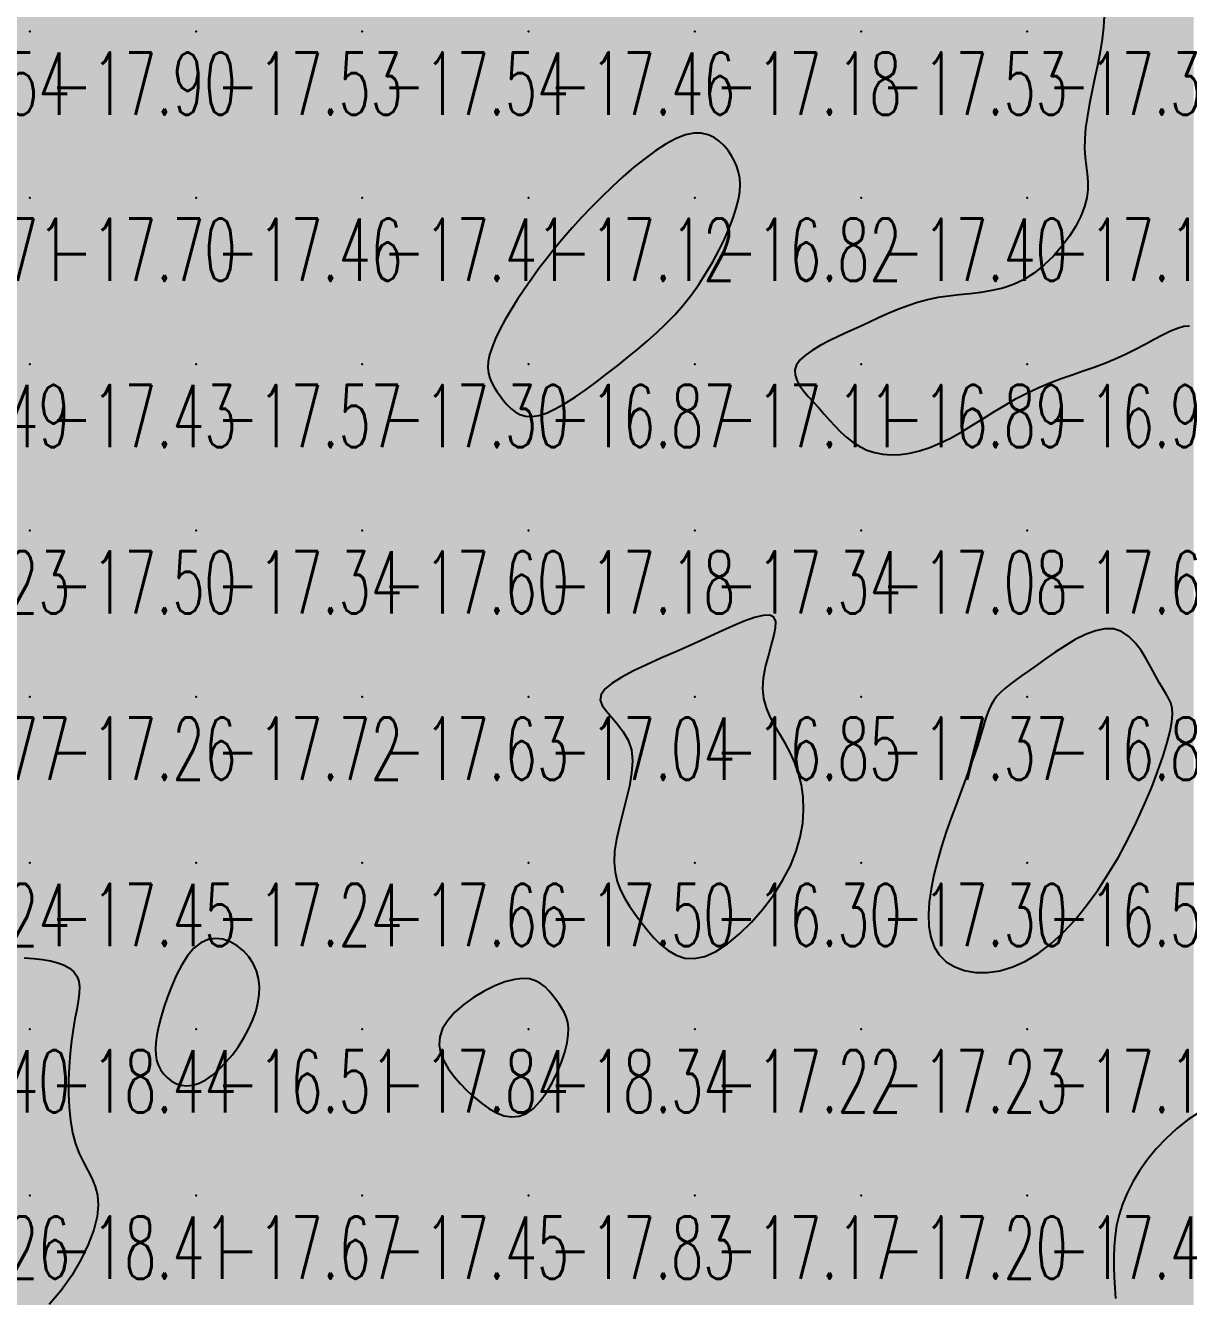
# Model space of a CAD drawing. Header units: millimetres. Extents: x 88261 to 90953, y 390274 to 392322.
# Drawn here: x 89400 to 89470, y 391281.2 to 391357.6 of the extents above; entities that cross this region are included whole.
import ezdxf
from ezdxf.enums import TextEntityAlignment as Align

# ---------------------------------------------------------------- set-up
doc = ezdxf.new("R2010")
doc.units = ezdxf.units.MM
doc.header["$LTSCALE"] = 25
for name, color, linetype in [('CN_03_00', 7, 'Continuous'), ('COTEAlt', 7, 'Continuous'), ('TN_COLORIAGE', 7, 'Continuous')]:
    doc.layers.add(name, color=color, linetype=linetype)
doc.styles.add('Simplex 1.0', font='Simplex.shx', dxfattribs={"width": 0.99, "height": 2.5})
doc.styles.get("Standard").update_dxf_attribs({"font": 'times.ttf'})

# ---------------------------------------------------------------- blocks, each defined once
blk = doc.blocks.new('COTE')
at = {"color": 0}
blk.add_point((0, 0), dxfattribs=at)
at = {"layer": 'COTEAlt'}
blk.add_attdef('ALT', text='', height=3.75, dxfattribs=at).set_placement((1.25, -1.25), align=Align.TOP_LEFT)

msp = doc.modelspace()

# ---------------------------------------------------------------- linework, layer by layer
at = {"layer": 'CN_03_00', "flags": 128}
for points, elevation in [([(89464.882, 391358.169), (89464.833, 391357.496), (89464.75, 391356.789), (89464.63, 391356.044), (89464.483, 391355.269), (89464.32, 391354.481), (89464.154, 391353.691), (89463.997, 391352.913), (89463.861, 391352.163), (89463.759, 391351.452), (89463.703, 391350.796), (89463.7, 391350.202), (89463.735, 391349.662), (89463.791, 391349.16), (89463.847, 391348.682), (89463.884, 391348.213), (89463.884, 391347.739), (89463.828, 391347.246), (89463.695, 391346.718), (89463.472, 391346.146), (89463.163, 391345.544), (89462.779, 391344.931), (89462.329, 391344.324), (89461.823, 391343.742), (89461.27, 391343.204), (89460.68, 391342.728), (89460.064, 391342.334), (89459.429, 391342.032), (89458.781, 391341.813), (89458.124, 391341.658), (89457.464, 391341.55), (89456.804, 391341.471), (89456.148, 391341.404), (89455.501, 391341.332), (89454.868, 391341.238), (89454.251, 391341.106), (89453.649, 391340.939), (89453.057, 391340.742), (89452.471, 391340.519), (89451.889, 391340.275), (89451.305, 391340.016), (89450.717, 391339.746), (89450.121, 391339.471), (89449.517, 391339.193), (89448.917, 391338.915), (89448.339, 391338.635), (89447.8, 391338.353), (89447.317, 391338.068), (89446.906, 391337.78), (89446.584, 391337.489), (89446.368, 391337.194), (89446.27, 391336.895), (89446.279, 391336.59), (89446.38, 391336.28), (89446.557, 391335.962), (89446.794, 391335.636), (89447.075, 391335.302), (89447.386, 391334.957), (89447.709, 391334.602), (89448.033, 391334.236), (89448.359, 391333.867), (89448.691, 391333.504), (89449.033, 391333.155), (89449.391, 391332.828), (89449.769, 391332.533), (89450.17, 391332.278), (89450.6, 391332.071), (89451.062, 391331.921), (89451.554, 391331.828), (89452.074, 391331.792), (89452.618, 391331.814), (89453.186, 391331.894), (89453.773, 391332.033), (89454.377, 391332.229), (89454.995, 391332.484), (89455.626, 391332.795), (89456.267, 391333.152), (89456.918, 391333.542), (89457.576, 391333.951), (89458.24, 391334.366), (89458.91, 391334.775), (89459.583, 391335.165), (89460.259, 391335.521), (89460.935, 391335.836), (89461.611, 391336.115), (89462.283, 391336.368), (89462.952, 391336.602), (89463.613, 391336.829), (89464.267, 391337.058), (89464.91, 391337.297), (89465.542, 391337.556), (89466.159, 391337.842), (89466.758, 391338.143), (89467.333, 391338.447), (89467.878, 391338.739), (89468.391, 391339.005), (89468.864, 391339.232), (89469.293, 391339.407), (89469.674, 391339.514), (89470.003, 391339.545)], -17), ([(89399.9, 391301.545), (89400.473, 391301.501), (89401.008, 391301.438), (89401.498, 391301.351), (89401.938, 391301.237), (89402.323, 391301.092), (89402.646, 391300.913), (89402.901, 391300.696), (89403.083, 391300.438), (89403.19, 391300.135), (89403.229, 391299.785), (89403.214, 391299.384), (89403.157, 391298.931), (89403.071, 391298.424), (89402.966, 391297.859), (89402.857, 391297.233), (89402.754, 391296.546), (89402.67, 391295.796), (89402.609, 391295.001), (89402.577, 391294.18), (89402.577, 391293.351), (89402.615, 391292.534), (89402.694, 391291.748), (89402.819, 391291.012), (89402.994, 391290.346), (89403.22, 391289.761), (89403.477, 391289.239), (89403.74, 391288.753), (89403.984, 391288.279), (89404.187, 391287.789), (89404.324, 391287.259), (89404.369, 391286.661), (89404.3, 391285.971), (89404.097, 391285.171), (89403.767, 391284.29), (89403.322, 391283.364), (89402.773, 391282.428), (89402.133, 391281.521), (89401.413, 391280.679)], -18), ([(89470.661, 391292.296), (89469.929, 391291.811), (89469.241, 391291.269), (89468.599, 391290.68), (89468.009, 391290.054), (89467.475, 391289.402), (89467, 391288.733), (89466.59, 391288.058), (89466.249, 391287.386), (89465.978, 391286.726), (89465.772, 391286.077), (89465.625, 391285.438), (89465.527, 391284.807), (89465.471, 391284.18), (89465.45, 391283.557), (89465.456, 391282.934), (89465.482, 391282.311), (89465.52, 391281.684), (89465.564, 391281.054)], -17)]:
    msp.add_lwpolyline(points, dxfattribs=dict(at, elevation=elevation))
for points, elevation in [([(89436.231, 391337.653), (89436.83, 391338.143), (89437.41, 391338.638), (89437.972, 391339.143), (89438.515, 391339.664), (89439.039, 391340.208), (89439.542, 391340.78), (89440.025, 391341.386), (89440.486, 391342.029), (89440.922, 391342.7), (89441.327, 391343.386), (89441.698, 391344.075), (89442.03, 391344.755), (89442.318, 391345.413), (89442.557, 391346.037), (89442.744, 391346.615), (89442.874, 391347.138), (89442.95, 391347.61), (89442.975, 391348.038), (89442.953, 391348.429), (89442.887, 391348.79), (89442.78, 391349.13), (89442.636, 391349.454), (89442.457, 391349.771), (89442.247, 391350.084), (89442.004, 391350.382), (89441.724, 391350.65), (89441.405, 391350.874), (89441.044, 391351.038), (89440.639, 391351.129), (89440.186, 391351.13), (89439.684, 391351.029), (89439.13, 391350.814), (89438.534, 391350.496), (89437.905, 391350.09), (89437.254, 391349.612), (89436.59, 391349.076), (89435.925, 391348.498), (89435.269, 391347.894), (89434.631, 391347.278), (89434.02, 391346.662), (89433.437, 391346.049), (89432.879, 391345.438), (89432.345, 391344.826), (89431.834, 391344.214), (89431.343, 391343.599), (89430.872, 391342.981), (89430.418, 391342.359), (89429.981, 391341.732), (89429.566, 391341.107), (89429.18, 391340.491), (89428.829, 391339.892), (89428.52, 391339.316), (89428.259, 391338.771), (89428.053, 391338.263), (89427.907, 391337.802), (89427.827, 391337.39), (89427.807, 391337.024), (89427.839, 391336.695), (89427.917, 391336.395), (89428.033, 391336.118), (89428.18, 391335.854), (89428.35, 391335.597), (89428.535, 391335.339), (89428.732, 391335.075), (89428.944, 391334.817), (89429.176, 391334.577), (89429.436, 391334.37), (89429.729, 391334.21), (89430.062, 391334.111), (89430.441, 391334.086), (89430.873, 391334.15), (89431.36, 391334.311), (89431.896, 391334.562), (89432.472, 391334.888), (89433.078, 391335.275), (89433.705, 391335.709), (89434.343, 391336.178), (89434.983, 391336.667), (89435.615, 391337.162), (89436.231, 391337.653)], -17), ([(89446.348, 391307.941), (89446.593, 391308.796), (89446.739, 391309.626), (89446.793, 391310.427), (89446.764, 391311.197), (89446.661, 391311.93), (89446.491, 391312.623), (89446.262, 391313.272), (89445.986, 391313.874), (89445.679, 391314.441), (89445.363, 391314.982), (89445.058, 391315.511), (89444.783, 391316.038), (89444.56, 391316.577), (89444.407, 391317.138), (89444.347, 391317.734), (89444.389, 391318.37), (89444.509, 391319.027), (89444.675, 391319.681), (89444.852, 391320.306), (89445.008, 391320.878), (89445.109, 391321.372), (89445.121, 391321.763), (89445.011, 391322.026), (89444.755, 391322.144), (89444.36, 391322.128), (89443.843, 391321.999), (89443.22, 391321.776), (89442.509, 391321.479), (89441.724, 391321.128), (89440.884, 391320.743), (89440.005, 391320.342), (89439.105, 391319.944), (89438.211, 391319.551), (89437.353, 391319.165), (89436.559, 391318.787), (89435.859, 391318.416), (89435.281, 391318.055), (89434.856, 391317.704), (89434.612, 391317.364), (89434.566, 391317.034), (89434.686, 391316.703), (89434.929, 391316.36), (89435.249, 391315.992), (89435.604, 391315.588), (89435.949, 391315.136), (89436.241, 391314.624), (89436.434, 391314.039), (89436.497, 391313.375), (89436.448, 391312.645), (89436.316, 391311.869), (89436.129, 391311.066), (89435.917, 391310.253), (89435.71, 391309.451), (89435.536, 391308.679), (89435.426, 391307.954), (89435.401, 391307.291), (89435.458, 391306.686), (89435.589, 391306.127), (89435.783, 391305.607), (89436.032, 391305.113), (89436.325, 391304.638), (89436.653, 391304.17), (89437.006, 391303.7), (89437.378, 391303.224), (89437.77, 391302.761), (89438.189, 391302.335), (89438.638, 391301.97), (89439.123, 391301.691), (89439.649, 391301.523), (89440.221, 391301.489), (89440.844, 391301.615), (89441.518, 391301.916), (89442.226, 391302.375), (89442.948, 391302.969), (89443.66, 391303.671), (89444.343, 391304.457), (89444.974, 391305.301), (89445.532, 391306.18), (89445.996, 391307.067), (89446.348, 391307.941)], -17), ([(89466.296, 391308.653), (89466.823, 391309.719), (89467.304, 391310.777), (89467.735, 391311.803), (89468.109, 391312.778), (89468.422, 391313.679), (89468.669, 391314.486), (89468.846, 391315.176), (89468.949, 391315.737), (89468.984, 391316.187), (89468.958, 391316.554), (89468.878, 391316.866), (89468.753, 391317.149), (89468.589, 391317.431), (89468.395, 391317.74), (89468.177, 391318.102), (89467.941, 391318.535), (89467.684, 391319.019), (89467.402, 391319.524), (89467.09, 391320.02), (89466.742, 391320.477), (89466.356, 391320.866), (89465.925, 391321.156), (89465.444, 391321.317), (89464.914, 391321.329), (89464.342, 391321.208), (89463.744, 391320.979), (89463.133, 391320.67), (89462.521, 391320.304), (89461.923, 391319.908), (89461.351, 391319.507), (89460.82, 391319.127), (89460.339, 391318.789), (89459.909, 391318.488), (89459.527, 391318.218), (89459.19, 391317.969), (89458.895, 391317.733), (89458.639, 391317.501), (89458.42, 391317.266), (89458.234, 391317.018), (89458.078, 391316.75), (89457.944, 391316.455), (89457.822, 391316.126), (89457.703, 391315.758), (89457.578, 391315.343), (89457.439, 391314.876), (89457.276, 391314.351), (89457.079, 391313.761), (89456.843, 391313.102), (89456.575, 391312.382), (89456.284, 391311.612), (89455.981, 391310.802), (89455.675, 391309.962), (89455.378, 391309.104), (89455.097, 391308.237), (89454.845, 391307.372), (89454.63, 391306.519), (89454.461, 391305.689), (89454.349, 391304.89), (89454.303, 391304.132), (89454.331, 391303.426), (89454.443, 391302.78), (89454.649, 391302.204), (89454.957, 391301.708), (89455.374, 391301.301), (89455.887, 391300.987), (89456.481, 391300.772), (89457.142, 391300.66), (89457.854, 391300.655), (89458.602, 391300.762), (89459.371, 391300.985), (89460.146, 391301.329), (89460.912, 391301.795), (89461.666, 391302.374), (89462.403, 391303.056), (89463.12, 391303.829), (89463.815, 391304.681), (89464.483, 391305.601), (89465.121, 391306.578), (89465.727, 391307.599), (89466.296, 391308.653)], -17), ([(89413.65, 391297.771), (89413.837, 391298.296), (89413.97, 391298.815), (89414.044, 391299.324), (89414.056, 391299.819), (89414.003, 391300.297), (89413.882, 391300.755), (89413.689, 391301.19), (89413.423, 391301.595), (89413.096, 391301.959), (89412.718, 391302.266), (89412.304, 391302.502), (89411.866, 391302.652), (89411.417, 391302.702), (89410.968, 391302.636), (89410.534, 391302.441), (89410.125, 391302.108), (89409.744, 391301.657), (89409.393, 391301.114), (89409.073, 391300.505), (89408.785, 391299.856), (89408.532, 391299.194), (89408.315, 391298.545), (89408.135, 391297.934), (89407.994, 391297.384), (89407.891, 391296.892), (89407.828, 391296.452), (89407.805, 391296.059), (89407.821, 391295.706), (89407.878, 391295.386), (89407.975, 391295.093), (89408.112, 391294.821), (89408.29, 391294.566), (89408.506, 391294.336), (89408.757, 391294.139), (89409.04, 391293.985), (89409.352, 391293.885), (89409.69, 391293.847), (89410.052, 391293.882), (89410.433, 391293.998), (89410.832, 391294.203), (89411.239, 391294.488), (89411.647, 391294.842), (89412.047, 391295.253), (89412.432, 391295.71), (89412.793, 391296.202), (89413.121, 391296.716), (89413.409, 391297.243), (89413.65, 391297.771)], -17), ([(89432.639, 391296.897), (89432.649, 391297.313), (89432.607, 391297.675), (89432.519, 391297.992), (89432.394, 391298.276), (89432.241, 391298.538), (89432.066, 391298.789), (89431.879, 391299.04), (89431.684, 391299.298), (89431.475, 391299.553), (89431.242, 391299.792), (89430.976, 391299.999), (89430.668, 391300.162), (89430.309, 391300.265), (89429.888, 391300.295), (89429.396, 391300.238), (89428.831, 391300.085), (89428.215, 391299.843), (89427.577, 391299.527), (89426.947, 391299.148), (89426.352, 391298.721), (89425.822, 391298.258), (89425.387, 391297.772), (89425.075, 391297.276), (89424.907, 391296.783), (89424.874, 391296.294), (89424.959, 391295.812), (89425.144, 391295.339), (89425.413, 391294.875), (89425.747, 391294.424), (89426.131, 391293.986), (89426.545, 391293.563), (89426.977, 391293.16), (89427.419, 391292.789), (89427.869, 391292.468), (89428.323, 391292.213), (89428.778, 391292.039), (89429.231, 391291.964), (89429.678, 391292.004), (89430.116, 391292.174), (89430.54, 391292.484), (89430.945, 391292.913), (89431.324, 391293.432), (89431.668, 391294.015), (89431.972, 391294.633), (89432.228, 391295.257), (89432.428, 391295.86), (89432.567, 391296.414), (89432.639, 391296.897)], -18)]:
    msp.add_lwpolyline(points, close=True, dxfattribs=dict(at, elevation=elevation))
at = {"layer": 'TN_COLORIAGE', "color": 193}
for points in [[(89390.249, 391357.239, -17.998), (89400.249, 391357.239, -17.998), (89400.249, 391367.239, -17.998)], [(89390.249, 391367.239, -17.998), (89390.249, 391357.239, -17.998), (89400.249, 391367.239, -17.998)], [(89400.249, 391357.239, -17.273), (89410.249, 391357.239, -17.273), (89410.249, 391367.239, -17.273)], [(89400.249, 391367.239, -17.273), (89400.249, 391357.239, -17.273), (89410.249, 391367.239, -17.273)], [(89410.249, 391357.239, -17.423), (89420.249, 391357.239, -17.423), (89420.249, 391367.239, -17.423)], [(89410.249, 391367.239, -17.423), (89410.249, 391357.239, -17.423), (89420.249, 391367.239, -17.423)], [(89420.249, 391357.239, -17.648), (89430.249, 391357.239, -17.648), (89430.249, 391367.239, -17.648)], [(89420.249, 391367.239, -17.648), (89420.249, 391357.239, -17.648), (89430.249, 391367.239, -17.648)], [(89430.249, 391357.239, -17.211), (89440.249, 391357.239, -17.211), (89440.249, 391367.239, -17.211)], [(89430.249, 391367.239, -17.211), (89430.249, 391357.239, -17.211), (89440.249, 391367.239, -17.211)], [(89440.249, 391357.239, -17.415), (89450.249, 391357.239, -17.415), (89450.249, 391367.239, -17.415)], [(89440.249, 391367.239, -17.415), (89440.249, 391357.239, -17.415), (89450.249, 391367.239, -17.415)], [(89450.249, 391357.239, -17.347), (89460.249, 391357.239, -17.347), (89460.249, 391367.239, -17.347)], [(89450.249, 391367.239, -17.347), (89450.249, 391357.239, -17.347), (89460.249, 391367.239, -17.347)], [(89460.249, 391357.239, -17), (89464.714, 391361.705, -17), (89460.249, 391367.239, -17), (89464.663, 391367.239, -17)], [(89464.714, 391361.705, -17.355), (89465.176, 391357.239, -17.355), (89460.249, 391357.239, -17.355)], [(89390.249, 391347.239, -17.897), (89400.249, 391347.239, -17.897), (89400.249, 391357.239, -17.897)], [(89390.249, 391357.239, -17.897), (89390.249, 391347.239, -17.897), (89400.249, 391357.239, -17.897)], [(89400.249, 391347.239, -17.533), (89410.249, 391347.239, -17.533), (89410.249, 391357.239, -17.533)], [(89400.249, 391357.239, -17.533), (89400.249, 391347.239, -17.533), (89410.249, 391357.239, -17.533)], [(89410.249, 391347.239, -17.54), (89420.249, 391347.239, -17.54), (89420.249, 391357.239, -17.54)], [(89410.249, 391357.239, -17.54), (89410.249, 391347.239, -17.54), (89420.249, 391357.239, -17.54)], [(89420.249, 391347.239, -17.46), (89430.249, 391347.239, -17.46), (89430.249, 391357.239, -17.46)], [(89420.249, 391357.239, -17.46), (89420.249, 391347.239, -17.46), (89430.249, 391357.239, -17.46)], [(89440.249, 391357.239, -17), (89440.249, 391352.289, -17), (89430.249, 391347.239, -17), (89434.322, 391347.239, -17)], [(89430.249, 391357.239, -17.176), (89430.249, 391347.239, -17.176), (89440.249, 391357.239, -17.176)], [(89450.249, 391357.239, -17), (89442.784, 391349.775, -17), (89440.249, 391357.239, -17), (89440.249, 391352.289, -17)], [(89450.249, 391357.239, -17), (89442.784, 391349.775, -17), (89450.249, 391347.239, -17), (89443.357, 391347.239, -17)], [(89450.249, 391347.239, -17.355), (89460.249, 391347.239, -17.355), (89460.249, 391357.239, -17.355)], [(89450.249, 391357.239, -17.355), (89450.249, 391347.239, -17.355), (89460.249, 391357.239, -17.355)], [(89460.249, 391357.239, -17), (89465.176, 391357.239, -17), (89460.249, 391347.239, -17), (89463.083, 391350.074, -17)], [(89463.083, 391350.074, -17.144), (89464.709, 391347.239, -17.144), (89460.249, 391347.239, -17.144)], [(89390.249, 391337.239, -17.704), (89400.249, 391337.239, -17.704), (89400.249, 391347.239, -17.704)], [(89390.249, 391347.239, -17.704), (89390.249, 391337.239, -17.704), (89400.249, 391347.239, -17.704)], [(89400.249, 391337.239, -17.456), (89410.249, 391337.239, -17.456), (89410.249, 391347.239, -17.456)], [(89400.249, 391347.239, -17.456), (89400.249, 391337.239, -17.456), (89410.249, 391347.239, -17.456)], [(89410.249, 391337.239, -17.406), (89420.249, 391337.239, -17.406), (89420.249, 391347.239, -17.406)], [(89410.249, 391347.239, -17.406), (89410.249, 391337.239, -17.406), (89420.249, 391347.239, -17.406)], [(89420.249, 391337.239, -17), (89427.188, 391337.239, -17), (89430.249, 391347.239, -17), (89430.249, 391342.419, -17)], [(89420.249, 391347.239, -17.123), (89420.249, 391337.239, -17.123), (89430.249, 391347.239, -17.123)], [(89434.322, 391347.239, -17.123), (89430.249, 391342.419, -17.123), (89430.249, 391347.239, -17.123)], [(89450.249, 391347.239, -17), (89450.249, 391339.479, -17), (89440.249, 391337.239, -17), (89445.056, 391337.239, -17)], [(89450.249, 391347.239, -17), (89443.357, 391347.239, -17), (89440.249, 391337.239, -17), (89440.249, 391340.959, -17)], [(89450.249, 391347.239, -17), (89450.249, 391339.479, -17), (89460.249, 391347.239, -17), (89454.678, 391341.668, -17)], [(89454.678, 391341.668, -17.144), (89460.249, 391341.274, -17.144), (89460.249, 391347.239, -17.144)], [(89464.709, 391347.239, -17.144), (89460.249, 391341.274, -17.144), (89460.249, 391347.239, -17.144)], [(89440.249, 391340.959, -17.106), (89435.798, 391337.239, -17.106), (89440.249, 391337.239, -17.106)], [(89470.249, 391340.373, -17.082), (89465.688, 391337.239, -17.082), (89470.249, 391337.239, -17.082)], [(89390.249, 391327.239, -17.425), (89400.249, 391327.239, -17.425), (89400.249, 391337.239, -17.425)], [(89390.249, 391337.239, -17.425), (89390.249, 391327.239, -17.425), (89400.249, 391337.239, -17.425)], [(89400.249, 391327.239, -17.573), (89410.249, 391327.239, -17.573), (89410.249, 391337.239, -17.573)], [(89400.249, 391337.239, -17.573), (89400.249, 391327.239, -17.573), (89410.249, 391337.239, -17.573)], [(89410.249, 391327.239, -17.3), (89420.249, 391327.239, -17.3), (89420.249, 391337.239, -17.3)], [(89410.249, 391337.239, -17.3), (89410.249, 391327.239, -17.3), (89420.249, 391337.239, -17.3)], [(89420.249, 391327.239, -17), (89428.444, 391335.435, -17), (89420.249, 391337.239, -17), (89427.188, 391337.239, -17)], [(89430.249, 391327.239, -17.106), (89440.249, 391327.239, -17.106), (89440.249, 391337.239, -17.106)], [(89430.249, 391327.239, -17), (89430.249, 391333.056, -17), (89440.249, 391337.239, -17), (89435.798, 391337.239, -17)], [(89440.249, 391327.239, -17), (89447.737, 391334.728, -17), (89440.249, 391337.239, -17), (89445.056, 391337.239, -17)], [(89460.249, 391327.239, -17.082), (89470.249, 391327.239, -17.082), (89470.249, 391337.239, -17.082)], [(89460.249, 391327.239, -17), (89460.249, 391336.008, -17), (89470.249, 391337.239, -17), (89465.688, 391337.239, -17)], [(89460.249, 391327.239, -17), (89460.249, 391336.008, -17), (89450.249, 391327.239, -17), (89454.869, 391331.859, -17)], [(89420.249, 391327.239, -17), (89428.444, 391335.435, -17), (89430.249, 391327.239, -17), (89430.249, 391333.056, -17)], [(89440.249, 391327.239, -17), (89447.737, 391334.728, -17), (89450.249, 391327.239, -17), (89450.249, 391331.46, -17)], [(89450.249, 391331.46, -17.084), (89454.869, 391331.859, -17.084), (89450.249, 391327.239, -17.084)], [(89390.249, 391317.239, -17.505), (89400.249, 391317.239, -17.505), (89400.249, 391327.239, -17.505)], [(89390.249, 391327.239, -17.505), (89390.249, 391317.239, -17.505), (89400.249, 391327.239, -17.505)], [(89400.249, 391317.239, -17.338), (89410.249, 391317.239, -17.338), (89410.249, 391327.239, -17.338)], [(89400.249, 391327.239, -17.338), (89400.249, 391317.239, -17.338), (89410.249, 391327.239, -17.338)], [(89410.249, 391317.239, -17.601), (89420.249, 391317.239, -17.601), (89420.249, 391327.239, -17.601)], [(89410.249, 391327.239, -17.601), (89410.249, 391317.239, -17.601), (89420.249, 391327.239, -17.601)], [(89420.249, 391317.239, -17.184), (89430.249, 391317.239, -17.184), (89430.249, 391327.239, -17.184)], [(89420.249, 391327.239, -17.184), (89420.249, 391317.239, -17.184), (89430.249, 391327.239, -17.184)], [(89440.249, 391327.239, -17), (89440.249, 391320.289, -17), (89430.249, 391317.239, -17), (89432.369, 391317.239, -17)], [(89430.249, 391327.239, -17.342), (89430.249, 391317.239, -17.342), (89440.249, 391327.239, -17.342)], [(89440.249, 391327.239, -17), (89440.249, 391320.289, -17), (89450.249, 391327.239, -17), (89446.666, 391323.657, -17)], [(89450.249, 391317.239, -17), (89443.154, 391317.239, -17), (89450.249, 391327.239, -17), (89446.666, 391323.657, -17)], [(89460.249, 391327.239, -17), (89460.249, 391318.629, -17), (89450.249, 391317.239, -17), (89457.906, 391317.239, -17)], [(89450.249, 391327.239, -17.695), (89450.249, 391317.239, -17.695), (89460.249, 391327.239, -17.695)], [(89460.249, 391327.239, -17), (89460.249, 391318.629, -17), (89470.249, 391327.239, -17), (89466.018, 391323.008, -17)], [(89470.249, 391327.239, -17), (89466.018, 391323.008, -17), (89470.249, 391317.239, -17), (89468.348, 391317.239, -17)], [(89390.249, 391312.342, -17.258), (89392.687, 391309.677, -17.258), (89390.249, 391317.239, -17.258), (89400.249, 391317.239, -17.258)], [(89393.291, 391307.239, -17.258), (89392.687, 391309.677, -17.258), (89400.249, 391307.239, -17.258), (89400.249, 391317.239, -17.258)], [(89400.249, 391307.239, -17.717), (89410.249, 391307.239, -17.717), (89410.249, 391317.239, -17.717)], [(89400.249, 391317.239, -17.717), (89400.249, 391307.239, -17.717), (89410.249, 391317.239, -17.717)], [(89410.249, 391307.239, -17.632), (89420.249, 391307.239, -17.632), (89420.249, 391317.239, -17.632)], [(89410.249, 391317.239, -17.632), (89410.249, 391307.239, -17.632), (89420.249, 391317.239, -17.632)], [(89420.249, 391307.239, -17.04), (89430.249, 391307.239, -17.04), (89430.249, 391317.239, -17.04)], [(89420.249, 391317.239, -17.04), (89420.249, 391307.239, -17.04), (89430.249, 391317.239, -17.04)], [(89430.249, 391307.239, -17), (89437.948, 391314.938, -17), (89430.249, 391317.239, -17), (89432.369, 391317.239, -17)], [(89446.797, 391313.788, -17.367), (89443.154, 391317.239, -17.367), (89450.249, 391317.239, -17.367)], [(89450.249, 391317.239, -17), (89446.797, 391313.788, -17), (89450.249, 391307.239, -17), (89447.232, 391307.239, -17)], [(89450.249, 391317.239, -17), (89457.906, 391317.239, -17), (89450.249, 391307.239, -17), (89457.531, 391314.521, -17)], [(89470.249, 391307.239, -17), (89466.115, 391307.239, -17), (89470.249, 391317.239, -17), (89469.653, 391316.644, -17)], [(89469.653, 391316.644, -17.026), (89468.348, 391317.239, -17.026), (89470.249, 391317.239, -17.026)], [(89434.443, 391307.239, -17.502), (89437.948, 391314.938, -17.502), (89430.249, 391307.239, -17.502)], [(89454.444, 391307.239, -17.301), (89457.531, 391314.521, -17.301), (89450.249, 391307.239, -17.301)], [(89393.291, 391307.239, -17.453), (89394.477, 391301.468, -17.453), (89400.249, 391307.239, -17.453)], [(89394.477, 391301.468, -17.453), (89400.249, 391301.721, -17.453), (89400.249, 391307.239, -17.453)], [(89400.249, 391301.721, -17.236), (89403.926, 391300.917, -17.236), (89400.249, 391307.239, -17.236), (89410.249, 391307.239, -17.236)], [(89403.926, 391300.917, -17), (89402.548, 391297.239, -17), (89410.249, 391307.239, -17), (89407.722, 391297.239, -17)], [(89407.722, 391297.239, -17.236), (89410.249, 391303.982, -17.236), (89410.249, 391307.239, -17.236)], [(89420.249, 391307.239, -17), (89414.489, 391301.479, -17), (89410.249, 391307.239, -17), (89410.249, 391303.982, -17)], [(89420.249, 391297.239, -17), (89413.93, 391297.239, -17), (89420.249, 391307.239, -17), (89414.489, 391301.479, -17)], [(89423.452, 391297.239, -17.502), (89430.249, 391301.318, -17.502), (89420.249, 391297.239, -17.502), (89430.249, 391307.239, -17.502)], [(89420.249, 391307.239, -17.502), (89420.249, 391297.239, -17.502), (89430.249, 391307.239, -17.502)], [(89430.249, 391301.318, -17), (89431.93, 391298.921, -17), (89430.249, 391307.239, -17), (89436.836, 391303.827, -17)], [(89436.836, 391303.827, -17.502), (89434.443, 391307.239, -17.502), (89430.249, 391307.239, -17.502)], [(89440.249, 391297.239, -17.301), (89450.249, 391297.239, -17.301), (89450.249, 391307.239, -17.301)], [(89450.249, 391307.239, -17), (89447.232, 391307.239, -17), (89440.249, 391297.239, -17), (89440.249, 391299.656, -17)], [(89450.249, 391307.239, -17), (89454.444, 391307.239, -17), (89450.249, 391297.239, -17), (89453.763, 391300.754, -17)], [(89460.249, 391297.239, -17.293), (89470.249, 391297.239, -17.293), (89470.249, 391307.239, -17.293)], [(89470.249, 391307.239, -17), (89466.115, 391307.239, -17), (89460.249, 391297.239, -17), (89460.249, 391299.995, -17)], [(89433.306, 391297.239, -17), (89431.93, 391298.921, -17), (89440.249, 391297.239, -17), (89436.836, 391303.827, -17)], [(89436.836, 391303.827, -17.222), (89440.249, 391299.656, -17.222), (89440.249, 391297.239, -17.222)], [(89450.249, 391297.239, -17), (89453.763, 391300.754, -17), (89460.249, 391297.239, -17), (89460.249, 391299.995, -17)], [(89402.408, 391289.399, -17), (89402.548, 391297.239, -17), (89407.676, 391294.666, -17), (89407.722, 391297.239, -17)], [(89410.249, 391287.239, -17.839), (89420.249, 391287.239, -17.839), (89420.249, 391297.239, -17.839)], [(89420.249, 391297.239, -17), (89413.93, 391297.239, -17), (89410.249, 391287.239, -17), (89410.249, 391293.021, -17)], [(89423.452, 391297.239, -17.454), (89426.393, 391293.383, -17.454), (89420.249, 391297.239, -17.454), (89420.249, 391287.239, -17.454)], [(89430.249, 391287.239, -17.222), (89440.249, 391287.239, -17.222), (89440.249, 391297.239, -17.222)], [(89430.249, 391290.605, -17.222), (89433.306, 391297.239, -17.222), (89430.249, 391287.239, -17.222), (89440.249, 391297.239, -17.222)], [(89440.249, 391287.239, -17.225), (89450.249, 391287.239, -17.225), (89450.249, 391297.239, -17.225)], [(89440.249, 391297.239, -17.225), (89440.249, 391287.239, -17.225), (89450.249, 391297.239, -17.225)], [(89450.249, 391287.239, -17.158), (89460.249, 391287.239, -17.158), (89460.249, 391297.239, -17.158)], [(89450.249, 391297.239, -17.158), (89450.249, 391287.239, -17.158), (89460.249, 391297.239, -17.158)], [(89460.249, 391287.239, -17), (89465.472, 391287.239, -17), (89470.249, 391297.239, -17), (89470.249, 391293.012, -17)], [(89460.249, 391297.239, -17.296), (89460.249, 391287.239, -17.296), (89470.249, 391297.239, -17.296)], [(89405.786, 391287.239, -17), (89402.408, 391289.399, -17), (89410.249, 391287.239, -17), (89407.676, 391294.666, -17)], [(89407.676, 391294.666, -17.67), (89410.249, 391293.021, -17.67), (89410.249, 391287.239, -17.67)], [(89430.249, 391290.605, -17.454), (89426.393, 391293.383, -17.454), (89430.249, 391287.239, -17.454), (89420.249, 391287.239, -17.454)], [(89400.249, 391277.239, -17.67), (89410.249, 391277.239, -17.67), (89410.249, 391287.239, -17.67)], [(89400.249, 391277.467, -17.67), (89405.786, 391287.239, -17.67), (89400.249, 391277.239, -17.67), (89410.249, 391287.239, -17.67)], [(89410.249, 391277.239, -17.454), (89420.249, 391277.239, -17.454), (89420.249, 391287.239, -17.454)], [(89410.249, 391287.239, -17.454), (89410.249, 391277.239, -17.454), (89420.249, 391287.239, -17.454)], [(89420.249, 391277.239, -17.826), (89430.249, 391277.239, -17.826), (89430.249, 391287.239, -17.826)], [(89420.249, 391287.239, -17.826), (89420.249, 391277.239, -17.826), (89430.249, 391287.239, -17.826)], [(89430.249, 391277.239, -17), (89438.976, 391277.239, -17), (89440.249, 391287.239, -17), (89440.249, 391280.088, -17)], [(89430.249, 391287.239, -17.174), (89430.249, 391277.239, -17.174), (89440.249, 391287.239, -17.174)], [(89450.249, 391287.239, -17), (89442.837, 391279.827, -17), (89440.249, 391287.239, -17), (89440.249, 391280.088, -17)], [(89442.837, 391279.827, -17.199), (89450.249, 391279.676, -17.199), (89450.249, 391287.239, -17.199)], [(89460.249, 391287.239, -17), (89451.515, 391278.506, -17), (89450.249, 391287.239, -17), (89450.249, 391279.676, -17)], [(89460.249, 391287.239, -17), (89451.515, 391278.506, -17), (89460.249, 391277.239, -17), (89451.567, 391277.239, -17)], [(89460.249, 391287.239, -17), (89465.472, 391287.239, -17), (89460.249, 391277.239, -17), (89465.356, 391282.346, -17)], [(89465.356, 391282.346, -17.421), (89465.996, 391277.239, -17.421), (89460.249, 391277.239, -17.421)]]:
    msp.add_solid(points, dxfattribs=at)
at = {"layer": 'TN_COLORIAGE', "color": 183}
for points in [[(89465.176, 391357.239, -16.561), (89464.714, 391361.705, -16.561), (89470.249, 391357.239, -16.561), (89470.249, 391367.239, -16.561)], [(89464.709, 391347.239, -16.635), (89463.083, 391350.074, -16.635), (89470.249, 391347.239, -16.635), (89470.249, 391357.239, -16.635)], [(89463.083, 391350.074, -16.635), (89465.176, 391357.239, -16.635), (89470.249, 391357.239, -16.635)], [(89434.322, 391347.239, -16.821), (89440.249, 391352.289, -16.821), (89440.249, 391347.239, -16.821)], [(89440.249, 391352.289, -16.821), (89442.784, 391349.775, -16.821), (89440.249, 391347.239, -16.821)], [(89443.357, 391347.239, -16.821), (89442.784, 391349.775, -16.821), (89440.249, 391347.239, -16.821)], [(89435.798, 391337.239, -16.821), (89440.249, 391340.959, -16.821), (89430.249, 391337.239, -16.821), (89440.249, 391347.239, -16.821)], [(89430.249, 391342.419, -16.821), (89434.322, 391347.239, -16.821), (89430.249, 391337.239, -16.821), (89440.249, 391347.239, -16.821)], [(89440.249, 391340.959, -16.821), (89443.357, 391347.239, -16.821), (89440.249, 391347.239, -16.821)], [(89465.688, 391337.239, -16.821), (89470.249, 391340.373, -16.821), (89460.249, 391337.239, -16.821), (89470.249, 391347.239, -16.821)], [(89460.249, 391341.274, -16.821), (89464.709, 391347.239, -16.821), (89460.249, 391337.239, -16.821), (89470.249, 391347.239, -16.821)], [(89430.249, 391342.419, -16.868), (89427.188, 391337.239, -16.868), (89430.249, 391337.239, -16.868)], [(89460.249, 391341.274, -16.885), (89454.678, 391341.668, -16.885), (89460.249, 391337.239, -16.885), (89450.249, 391337.239, -16.885)], [(89454.678, 391341.668, -16.885), (89450.249, 391339.479, -16.885), (89450.249, 391337.239, -16.885)], [(89445.056, 391337.239, -16.885), (89450.249, 391339.479, -16.885), (89450.249, 391337.239, -16.885)], [(89427.188, 391337.239, -16.868), (89428.444, 391335.435, -16.868), (89430.249, 391337.239, -16.868)], [(89430.249, 391333.056, -16.868), (89428.444, 391335.435, -16.868), (89430.249, 391337.239, -16.868)], [(89435.798, 391337.239, -16.868), (89430.249, 391333.056, -16.868), (89430.249, 391337.239, -16.868)], [(89445.056, 391337.239, -16.885), (89447.737, 391334.728, -16.885), (89450.249, 391337.239, -16.885)], [(89450.249, 391331.46, -16.885), (89447.737, 391334.728, -16.885), (89450.249, 391337.239, -16.885)], [(89454.869, 391331.859, -16.885), (89450.249, 391331.46, -16.885), (89460.249, 391337.239, -16.885), (89450.249, 391337.239, -16.885)], [(89454.869, 391331.859, -16.902), (89460.249, 391336.008, -16.902), (89460.249, 391337.239, -16.902)], [(89465.688, 391337.239, -16.902), (89460.249, 391336.008, -16.902), (89460.249, 391337.239, -16.902)], [(89446.666, 391323.657, -16.85), (89443.154, 391317.239, -16.85), (89440.249, 391317.239, -16.85)], [(89446.666, 391323.657, -16.85), (89440.249, 391320.289, -16.85), (89440.249, 391317.239, -16.85)], [(89468.348, 391317.239, -16.888), (89466.018, 391323.008, -16.888), (89460.249, 391317.239, -16.888)], [(89466.018, 391323.008, -16.888), (89460.249, 391318.629, -16.888), (89460.249, 391317.239, -16.888)], [(89432.369, 391317.239, -16.85), (89440.249, 391320.289, -16.85), (89440.249, 391317.239, -16.85)], [(89457.906, 391317.239, -16.888), (89460.249, 391318.629, -16.888), (89460.249, 391317.239, -16.888)], [(89432.369, 391317.239, -16.85), (89437.948, 391314.938, -16.85), (89440.249, 391317.239, -16.85)], [(89437.948, 391314.938, -16.304), (89434.443, 391307.239, -16.304), (89440.249, 391317.239, -16.304), (89440.249, 391307.239, -16.304)], [(89443.154, 391317.239, -16.304), (89446.797, 391313.788, -16.304), (89440.249, 391317.239, -16.304), (89440.249, 391307.239, -16.304)], [(89457.531, 391314.521, -16.584), (89454.444, 391307.239, -16.584), (89460.249, 391317.239, -16.584), (89460.249, 391307.239, -16.584)], [(89457.531, 391314.521, -16.888), (89457.906, 391317.239, -16.888), (89460.249, 391317.239, -16.888)], [(89468.348, 391317.239, -16.584), (89469.653, 391316.644, -16.584), (89460.249, 391317.239, -16.584), (89460.249, 391307.239, -16.584)], [(89469.653, 391316.644, -16.584), (89466.115, 391307.239, -16.584), (89460.249, 391307.239, -16.584)], [(89447.232, 391307.239, -16.304), (89446.797, 391313.788, -16.304), (89440.249, 391307.239, -16.304)], [(89434.443, 391307.239, -16.304), (89436.836, 391303.827, -16.304), (89440.249, 391307.239, -16.304)], [(89440.249, 391299.656, -16.304), (89436.836, 391303.827, -16.304), (89440.249, 391307.239, -16.304)], [(89440.249, 391299.656, -16.304), (89447.232, 391307.239, -16.304), (89440.249, 391307.239, -16.304)], [(89460.249, 391299.995, -16.584), (89453.763, 391300.754, -16.584), (89460.249, 391307.239, -16.584)], [(89453.763, 391300.754, -16.584), (89454.444, 391307.239, -16.584), (89460.249, 391307.239, -16.584)], [(89460.249, 391299.995, -16.584), (89466.115, 391307.239, -16.584), (89460.249, 391307.239, -16.584)], [(89410.249, 391303.982, -16.512), (89407.722, 391297.239, -16.512), (89410.249, 391297.239, -16.512)], [(89410.249, 391303.982, -16.512), (89414.489, 391301.479, -16.512), (89410.249, 391297.239, -16.512)], [(89414.489, 391301.479, -16.512), (89413.93, 391297.239, -16.512), (89410.249, 391297.239, -16.512)], [(89410.249, 391293.021, -16.512), (89407.676, 391294.666, -16.512), (89410.249, 391297.239, -16.512)], [(89407.676, 391294.666, -16.512), (89407.722, 391297.239, -16.512), (89410.249, 391297.239, -16.512)], [(89410.249, 391293.021, -16.512), (89413.93, 391297.239, -16.512), (89410.249, 391297.239, -16.512)], [(89470.249, 391293.012, -16.596), (89465.472, 391287.239, -16.596), (89470.249, 391287.239, -16.596)], [(89465.996, 391277.239, -16.596), (89465.356, 391282.346, -16.596), (89470.249, 391277.239, -16.596), (89470.249, 391287.239, -16.596)], [(89465.356, 391282.346, -16.596), (89465.472, 391287.239, -16.596), (89470.249, 391287.239, -16.596)]]:
    msp.add_solid(points, dxfattribs=at)
at = {"layer": 'TN_COLORIAGE', "color": 203}
for points in [[(89400.249, 391297.239, -18), (89400.249, 391301.721, -18), (89390.249, 391297.239, -18), (89394.477, 391301.468, -18)], [(89403.926, 391300.917, -18.444), (89400.249, 391301.721, -18.444), (89400.249, 391297.239, -18.444)], [(89430.249, 391301.318, -18.343), (89423.452, 391297.239, -18.343), (89430.249, 391297.239, -18.343)], [(89431.93, 391298.921, -18.343), (89430.249, 391301.318, -18.343), (89430.249, 391297.239, -18.343)], [(89402.548, 391297.239, -18.444), (89403.926, 391300.917, -18.444), (89400.249, 391297.239, -18.444)], [(89431.93, 391298.921, -18.343), (89433.306, 391297.239, -18.343), (89430.249, 391297.239, -18.343)], [(89390.249, 391287.239, -18.444), (89400.249, 391287.239, -18.444), (89400.249, 391297.239, -18.444)], [(89390.249, 391297.239, -18.444), (89390.249, 391287.239, -18.444), (89400.249, 391297.239, -18.444)], [(89400.249, 391297.239, -18), (89402.548, 391297.239, -18), (89400.249, 391287.239, -18), (89402.408, 391289.399, -18)], [(89426.393, 391293.383, -18.343), (89423.452, 391297.239, -18.343), (89430.249, 391297.239, -18.343)], [(89426.393, 391293.383, -18.343), (89430.249, 391290.605, -18.343), (89430.249, 391297.239, -18.343)], [(89433.306, 391297.239, -18.343), (89430.249, 391290.605, -18.343), (89430.249, 391297.239, -18.343)], [(89402.408, 391289.399, -18.41), (89405.786, 391287.239, -18.41), (89400.249, 391287.239, -18.41)], [(89400.249, 391287.239, -18), (89391.919, 391278.91, -18), (89390.249, 391287.239, -18), (89390.249, 391279.657, -18)], [(89391.919, 391278.91, -18.41), (89400.249, 391277.467, -18.41), (89400.249, 391287.239, -18.41)], [(89405.786, 391287.239, -18.41), (89400.249, 391277.467, -18.41), (89400.249, 391287.239, -18.41)]]:
    msp.add_solid(points, dxfattribs=at)

# ---------------------------------------------------------------- block references
at = {"layer": 'COTEAlt'}
ref = msp.add_blockref('COTE', (89390.249, 391357.239), dxfattribs=at)
ref.add_attrib('ALT', '-17.54', dxfattribs={"height": 3.75, "style": 'Simplex 1.0', "width": 0.6}).set_placement((89391.499, 391355.989), align=Align.TOP_LEFT)
ref = msp.add_blockref('COTE', (89400.249, 391357.239), dxfattribs=at)
ref.add_attrib('ALT', '-17.90', dxfattribs={"height": 3.75, "style": 'Simplex 1.0', "width": 0.6}).set_placement((89401.499, 391355.989), align=Align.TOP_LEFT)
ref = msp.add_blockref('COTE', (89410.249, 391357.239), dxfattribs=at)
ref.add_attrib('ALT', '-17.53', dxfattribs={"height": 3.75, "style": 'Simplex 1.0', "width": 0.6}).set_placement((89411.499, 391355.989), align=Align.TOP_LEFT)
ref = msp.add_blockref('COTE', (89420.249, 391357.239), dxfattribs=at)
ref.add_attrib('ALT', '-17.54', dxfattribs={"height": 3.75, "style": 'Simplex 1.0', "width": 0.6}).set_placement((89421.499, 391355.989), align=Align.TOP_LEFT)
ref = msp.add_blockref('COTE', (89430.249, 391357.239), dxfattribs=at)
ref.add_attrib('ALT', '-17.46', dxfattribs={"height": 3.75, "style": 'Simplex 1.0', "width": 0.6}).set_placement((89431.499, 391355.989), align=Align.TOP_LEFT)
ref = msp.add_blockref('COTE', (89440.249, 391357.239), dxfattribs=at)
ref.add_attrib('ALT', '-17.18', dxfattribs={"height": 3.75, "style": 'Simplex 1.0', "width": 0.6}).set_placement((89441.499, 391355.989), align=Align.TOP_LEFT)
ref = msp.add_blockref('COTE', (89450.249, 391357.239), dxfattribs=at)
ref.add_attrib('ALT', '-17.53', dxfattribs={"height": 3.75, "style": 'Simplex 1.0', "width": 0.6}).set_placement((89451.499, 391355.989), align=Align.TOP_LEFT)
ref = msp.add_blockref('COTE', (89460.249, 391357.239), dxfattribs=at)
ref.add_attrib('ALT', '-17.35', dxfattribs={"height": 3.75, "style": 'Simplex 1.0', "width": 0.6}).set_placement((89461.499, 391355.989), align=Align.TOP_LEFT)
ref = msp.add_blockref('COTE', (89390.249, 391347.239), dxfattribs=at)
ref.add_attrib('ALT', '-17.71', dxfattribs={"height": 3.75, "style": 'Simplex 1.0', "width": 0.6}).set_placement((89391.499, 391345.989), align=Align.TOP_LEFT)
ref = msp.add_blockref('COTE', (89400.249, 391347.239), dxfattribs=at)
ref.add_attrib('ALT', '-17.70', dxfattribs={"height": 3.75, "style": 'Simplex 1.0', "width": 0.6}).set_placement((89401.499, 391345.989), align=Align.TOP_LEFT)
ref = msp.add_blockref('COTE', (89410.249, 391347.239), dxfattribs=at)
ref.add_attrib('ALT', '-17.46', dxfattribs={"height": 3.75, "style": 'Simplex 1.0', "width": 0.6}).set_placement((89411.499, 391345.989), align=Align.TOP_LEFT)
ref = msp.add_blockref('COTE', (89420.249, 391347.239), dxfattribs=at)
ref.add_attrib('ALT', '-17.41', dxfattribs={"height": 3.75, "style": 'Simplex 1.0', "width": 0.6}).set_placement((89421.499, 391345.989), align=Align.TOP_LEFT)
ref = msp.add_blockref('COTE', (89430.249, 391347.239), dxfattribs=at)
ref.add_attrib('ALT', '-17.12', dxfattribs={"height": 3.75, "style": 'Simplex 1.0', "width": 0.6}).set_placement((89431.499, 391345.989), align=Align.TOP_LEFT)
ref = msp.add_blockref('COTE', (89440.249, 391347.239), dxfattribs=at)
ref.add_attrib('ALT', '-16.82', dxfattribs={"height": 3.75, "style": 'Simplex 1.0', "width": 0.6}).set_placement((89441.499, 391345.989), align=Align.TOP_LEFT)
ref = msp.add_blockref('COTE', (89450.249, 391347.239), dxfattribs=at)
ref.add_attrib('ALT', '-17.40', dxfattribs={"height": 3.75, "style": 'Simplex 1.0', "width": 0.6}).set_placement((89451.499, 391345.989), align=Align.TOP_LEFT)
ref = msp.add_blockref('COTE', (89460.249, 391347.239), dxfattribs=at)
ref.add_attrib('ALT', '-17.14', dxfattribs={"height": 3.75, "style": 'Simplex 1.0', "width": 0.6}).set_placement((89461.499, 391345.989), align=Align.TOP_LEFT)
ref = msp.add_blockref('COTE', (89390.249, 391337.239), dxfattribs=at)
ref.add_attrib('ALT', '-17.49', dxfattribs={"height": 3.75, "style": 'Simplex 1.0', "width": 0.6}).set_placement((89391.499, 391335.989), align=Align.TOP_LEFT)
ref = msp.add_blockref('COTE', (89400.249, 391337.239), dxfattribs=at)
ref.add_attrib('ALT', '-17.43', dxfattribs={"height": 3.75, "style": 'Simplex 1.0', "width": 0.6}).set_placement((89401.499, 391335.989), align=Align.TOP_LEFT)
ref = msp.add_blockref('COTE', (89410.249, 391337.239), dxfattribs=at)
ref.add_attrib('ALT', '-17.57', dxfattribs={"height": 3.75, "style": 'Simplex 1.0', "width": 0.6}).set_placement((89411.499, 391335.989), align=Align.TOP_LEFT)
ref = msp.add_blockref('COTE', (89420.249, 391337.239), dxfattribs=at)
ref.add_attrib('ALT', '-17.30', dxfattribs={"height": 3.75, "style": 'Simplex 1.0', "width": 0.6}).set_placement((89421.499, 391335.989), align=Align.TOP_LEFT)
ref = msp.add_blockref('COTE', (89430.249, 391337.239), dxfattribs=at)
ref.add_attrib('ALT', '-16.87', dxfattribs={"height": 3.75, "style": 'Simplex 1.0', "width": 0.6}).set_placement((89431.499, 391335.989), align=Align.TOP_LEFT)
ref = msp.add_blockref('COTE', (89440.249, 391337.239), dxfattribs=at)
ref.add_attrib('ALT', '-17.11', dxfattribs={"height": 3.75, "style": 'Simplex 1.0', "width": 0.6}).set_placement((89441.499, 391335.989), align=Align.TOP_LEFT)
ref = msp.add_blockref('COTE', (89450.249, 391337.239), dxfattribs=at)
ref.add_attrib('ALT', '-16.89', dxfattribs={"height": 3.75, "style": 'Simplex 1.0', "width": 0.6}).set_placement((89451.499, 391335.989), align=Align.TOP_LEFT)
ref = msp.add_blockref('COTE', (89460.249, 391337.239), dxfattribs=at)
ref.add_attrib('ALT', '-16.90', dxfattribs={"height": 3.75, "style": 'Simplex 1.0', "width": 0.6}).set_placement((89461.499, 391335.989), align=Align.TOP_LEFT)
ref = msp.add_blockref('COTE', (89390.249, 391327.239), dxfattribs=at)
ref.add_attrib('ALT', '-17.23', dxfattribs={"height": 3.75, "style": 'Simplex 1.0', "width": 0.6}).set_placement((89391.499, 391325.989), align=Align.TOP_LEFT)
ref = msp.add_blockref('COTE', (89400.249, 391327.239), dxfattribs=at)
ref.add_attrib('ALT', '-17.50', dxfattribs={"height": 3.75, "style": 'Simplex 1.0', "width": 0.6}).set_placement((89401.499, 391325.989), align=Align.TOP_LEFT)
ref = msp.add_blockref('COTE', (89410.249, 391327.239), dxfattribs=at)
ref.add_attrib('ALT', '-17.34', dxfattribs={"height": 3.75, "style": 'Simplex 1.0', "width": 0.6}).set_placement((89411.499, 391325.989), align=Align.TOP_LEFT)
ref = msp.add_blockref('COTE', (89420.249, 391327.239), dxfattribs=at)
ref.add_attrib('ALT', '-17.60', dxfattribs={"height": 3.75, "style": 'Simplex 1.0', "width": 0.6}).set_placement((89421.499, 391325.989), align=Align.TOP_LEFT)
ref = msp.add_blockref('COTE', (89430.249, 391327.239), dxfattribs=at)
ref.add_attrib('ALT', '-17.18', dxfattribs={"height": 3.75, "style": 'Simplex 1.0', "width": 0.6}).set_placement((89431.499, 391325.989), align=Align.TOP_LEFT)
ref = msp.add_blockref('COTE', (89440.249, 391327.239), dxfattribs=at)
ref.add_attrib('ALT', '-17.34', dxfattribs={"height": 3.75, "style": 'Simplex 1.0', "width": 0.6}).set_placement((89441.499, 391325.989), align=Align.TOP_LEFT)
ref = msp.add_blockref('COTE', (89450.249, 391327.239), dxfattribs=at)
ref.add_attrib('ALT', '-17.08', dxfattribs={"height": 3.75, "style": 'Simplex 1.0', "width": 0.6}).set_placement((89451.499, 391325.989), align=Align.TOP_LEFT)
ref = msp.add_blockref('COTE', (89460.249, 391327.239), dxfattribs=at)
ref.add_attrib('ALT', '-17.69', dxfattribs={"height": 3.75, "style": 'Simplex 1.0', "width": 0.6}).set_placement((89461.499, 391325.989), align=Align.TOP_LEFT)
ref = msp.add_blockref('COTE', (89390.249, 391317.239), dxfattribs=at)
ref.add_attrib('ALT', '-17.77', dxfattribs={"height": 3.75, "style": 'Simplex 1.0', "width": 0.6}).set_placement((89391.499, 391315.989), align=Align.TOP_LEFT)
ref = msp.add_blockref('COTE', (89400.249, 391317.239), dxfattribs=at)
ref.add_attrib('ALT', '-17.26', dxfattribs={"height": 3.75, "style": 'Simplex 1.0', "width": 0.6}).set_placement((89401.499, 391315.989), align=Align.TOP_LEFT)
ref = msp.add_blockref('COTE', (89410.249, 391317.239), dxfattribs=at)
ref.add_attrib('ALT', '-17.72', dxfattribs={"height": 3.75, "style": 'Simplex 1.0', "width": 0.6}).set_placement((89411.499, 391315.989), align=Align.TOP_LEFT)
ref = msp.add_blockref('COTE', (89420.249, 391317.239), dxfattribs=at)
ref.add_attrib('ALT', '-17.63', dxfattribs={"height": 3.75, "style": 'Simplex 1.0', "width": 0.6}).set_placement((89421.499, 391315.989), align=Align.TOP_LEFT)
ref = msp.add_blockref('COTE', (89430.249, 391317.239), dxfattribs=at)
ref.add_attrib('ALT', '-17.04', dxfattribs={"height": 3.75, "style": 'Simplex 1.0', "width": 0.6}).set_placement((89431.499, 391315.989), align=Align.TOP_LEFT)
ref = msp.add_blockref('COTE', (89440.249, 391317.239), dxfattribs=at)
ref.add_attrib('ALT', '-16.85', dxfattribs={"height": 3.75, "style": 'Simplex 1.0', "width": 0.6}).set_placement((89441.499, 391315.989), align=Align.TOP_LEFT)
ref = msp.add_blockref('COTE', (89450.249, 391317.239), dxfattribs=at)
ref.add_attrib('ALT', '-17.37', dxfattribs={"height": 3.75, "style": 'Simplex 1.0', "width": 0.6}).set_placement((89451.499, 391315.989), align=Align.TOP_LEFT)
ref = msp.add_blockref('COTE', (89460.249, 391317.239), dxfattribs=at)
ref.add_attrib('ALT', '-16.89', dxfattribs={"height": 3.75, "style": 'Simplex 1.0', "width": 0.6}).set_placement((89461.499, 391315.989), align=Align.TOP_LEFT)
ref = msp.add_blockref('COTE', (89390.249, 391307.239), dxfattribs=at)
ref.add_attrib('ALT', '-18.24', dxfattribs={"height": 3.75, "style": 'Simplex 1.0', "width": 0.6}).set_placement((89391.499, 391305.989), align=Align.TOP_LEFT)
ref = msp.add_blockref('COTE', (89400.249, 391307.239), dxfattribs=at)
ref.add_attrib('ALT', '-17.45', dxfattribs={"height": 3.75, "style": 'Simplex 1.0', "width": 0.6}).set_placement((89401.499, 391305.989), align=Align.TOP_LEFT)
ref = msp.add_blockref('COTE', (89410.249, 391307.239), dxfattribs=at)
ref.add_attrib('ALT', '-17.24', dxfattribs={"height": 3.75, "style": 'Simplex 1.0', "width": 0.6}).set_placement((89411.499, 391305.989), align=Align.TOP_LEFT)
ref = msp.add_blockref('COTE', (89420.249, 391307.239), dxfattribs=at)
ref.add_attrib('ALT', '-17.66', dxfattribs={"height": 3.75, "style": 'Simplex 1.0', "width": 0.6}).set_placement((89421.499, 391305.989), align=Align.TOP_LEFT)
ref = msp.add_blockref('COTE', (89430.249, 391307.239), dxfattribs=at)
ref.add_attrib('ALT', '-17.50', dxfattribs={"height": 3.75, "style": 'Simplex 1.0', "width": 0.6}).set_placement((89431.499, 391305.989), align=Align.TOP_LEFT)
ref = msp.add_blockref('COTE', (89440.249, 391307.239), dxfattribs=at)
ref.add_attrib('ALT', '-16.30', dxfattribs={"height": 3.75, "style": 'Simplex 1.0', "width": 0.6}).set_placement((89441.499, 391305.989), align=Align.TOP_LEFT)
ref = msp.add_blockref('COTE', (89450.249, 391307.239), dxfattribs=at)
ref.add_attrib('ALT', '-17.30', dxfattribs={"height": 3.75, "style": 'Simplex 1.0', "width": 0.6}).set_placement((89451.499, 391305.989), align=Align.TOP_LEFT)
ref = msp.add_blockref('COTE', (89460.249, 391307.239), dxfattribs=at)
ref.add_attrib('ALT', '-16.58', dxfattribs={"height": 3.75, "style": 'Simplex 1.0', "width": 0.6}).set_placement((89461.499, 391305.989), align=Align.TOP_LEFT)
ref = msp.add_blockref('COTE', (89390.249, 391297.239), dxfattribs=at)
ref.add_attrib('ALT', '-18.40', dxfattribs={"height": 3.75, "style": 'Simplex 1.0', "width": 0.6}).set_placement((89391.499, 391295.989), align=Align.TOP_LEFT)
ref = msp.add_blockref('COTE', (89400.249, 391297.239), dxfattribs=at)
ref.add_attrib('ALT', '-18.44', dxfattribs={"height": 3.75, "style": 'Simplex 1.0', "width": 0.6}).set_placement((89401.499, 391295.989), align=Align.TOP_LEFT)
ref = msp.add_blockref('COTE', (89410.249, 391297.239), dxfattribs=at)
ref.add_attrib('ALT', '-16.51', dxfattribs={"height": 3.75, "style": 'Simplex 1.0', "width": 0.6}).set_placement((89411.499, 391295.989), align=Align.TOP_LEFT)
ref = msp.add_blockref('COTE', (89420.249, 391297.239), dxfattribs=at)
ref.add_attrib('ALT', '-17.84', dxfattribs={"height": 3.75, "style": 'Simplex 1.0', "width": 0.6}).set_placement((89421.499, 391295.989), align=Align.TOP_LEFT)
ref = msp.add_blockref('COTE', (89430.249, 391297.239), dxfattribs=at)
ref.add_attrib('ALT', '-18.34', dxfattribs={"height": 3.75, "style": 'Simplex 1.0', "width": 0.6}).set_placement((89431.499, 391295.989), align=Align.TOP_LEFT)
ref = msp.add_blockref('COTE', (89440.249, 391297.239), dxfattribs=at)
ref.add_attrib('ALT', '-17.22', dxfattribs={"height": 3.75, "style": 'Simplex 1.0', "width": 0.6}).set_placement((89441.499, 391295.989), align=Align.TOP_LEFT)
ref = msp.add_blockref('COTE', (89450.249, 391297.239), dxfattribs=at)
ref.add_attrib('ALT', '-17.23', dxfattribs={"height": 3.75, "style": 'Simplex 1.0', "width": 0.6}).set_placement((89451.499, 391295.989), align=Align.TOP_LEFT)
ref = msp.add_blockref('COTE', (89460.249, 391297.239), dxfattribs=at)
ref.add_attrib('ALT', '-17.16', dxfattribs={"height": 3.75, "style": 'Simplex 1.0', "width": 0.6}).set_placement((89461.499, 391295.989), align=Align.TOP_LEFT)
ref = msp.add_blockref('COTE', (89390.249, 391287.239), dxfattribs=at)
ref.add_attrib('ALT', '-18.26', dxfattribs={"height": 3.75, "style": 'Simplex 1.0', "width": 0.6}).set_placement((89391.499, 391285.989), align=Align.TOP_LEFT)
ref = msp.add_blockref('COTE', (89400.249, 391287.239), dxfattribs=at)
ref.add_attrib('ALT', '-18.41', dxfattribs={"height": 3.75, "style": 'Simplex 1.0', "width": 0.6}).set_placement((89401.499, 391285.989), align=Align.TOP_LEFT)
ref = msp.add_blockref('COTE', (89410.249, 391287.239), dxfattribs=at)
ref.add_attrib('ALT', '-17.67', dxfattribs={"height": 3.75, "style": 'Simplex 1.0', "width": 0.6}).set_placement((89411.499, 391285.989), align=Align.TOP_LEFT)
ref = msp.add_blockref('COTE', (89420.249, 391287.239), dxfattribs=at)
ref.add_attrib('ALT', '-17.45', dxfattribs={"height": 3.75, "style": 'Simplex 1.0', "width": 0.6}).set_placement((89421.499, 391285.989), align=Align.TOP_LEFT)
ref = msp.add_blockref('COTE', (89430.249, 391287.239), dxfattribs=at)
ref.add_attrib('ALT', '-17.83', dxfattribs={"height": 3.75, "style": 'Simplex 1.0', "width": 0.6}).set_placement((89431.499, 391285.989), align=Align.TOP_LEFT)
ref = msp.add_blockref('COTE', (89440.249, 391287.239), dxfattribs=at)
ref.add_attrib('ALT', '-17.17', dxfattribs={"height": 3.75, "style": 'Simplex 1.0', "width": 0.6}).set_placement((89441.499, 391285.989), align=Align.TOP_LEFT)
ref = msp.add_blockref('COTE', (89450.249, 391287.239), dxfattribs=at)
ref.add_attrib('ALT', '-17.20', dxfattribs={"height": 3.75, "style": 'Simplex 1.0', "width": 0.6}).set_placement((89451.499, 391285.989), align=Align.TOP_LEFT)
ref = msp.add_blockref('COTE', (89460.249, 391287.239), dxfattribs=at)
ref.add_attrib('ALT', '-17.44', dxfattribs={"height": 3.75, "style": 'Simplex 1.0', "width": 0.6}).set_placement((89461.499, 391285.989), align=Align.TOP_LEFT)

doc.saveas('drawing.dxf')
